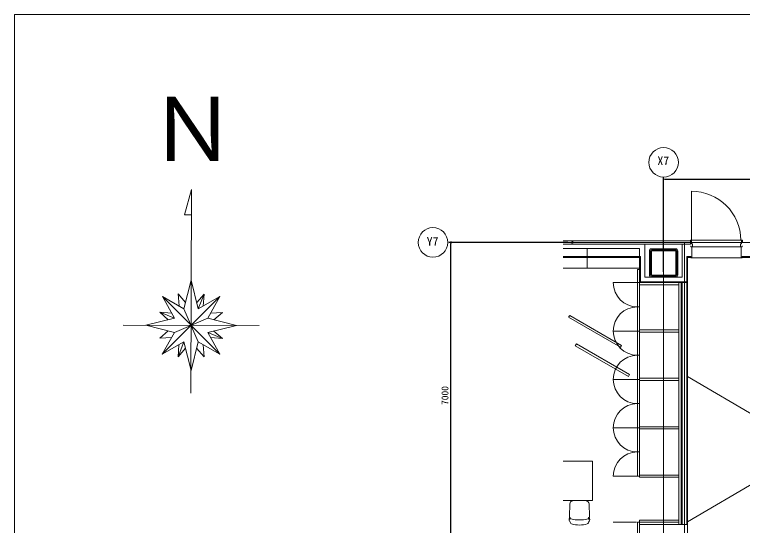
# Model space of a CAD drawing. Units: millimetres, scale not verified. Extents: x -789760 to 799551, y -2903458 to 2903435.
# Drawn here: x 3032 to 19676, y 27453 to 39134 of the extents above; entities that cross this region are included whole.
import ezdxf
from ezdxf.enums import TextEntityAlignment as Align

# ---------------------------------------------------------------- set-up
doc = ezdxf.new("R2010")
doc.units = ezdxf.units.MM
doc.header["$LTSCALE"] = 61
doc.header["$PDMODE"] = 32
doc.header["$PDSIZE"] = 30.5
doc.linetypes.add('USER4', pattern=[0.166656, 0.083312, -0.083344])
doc.linetypes.add('USER6', pattern=[2, 1.5, -0.111114, 0.277772, -0.111114])
for name, color, linetype, lineweight in [('0-0_0', 7, 'Continuous', 18), ('0-2_展示', 7, 'Continuous', 18), ('0-3_躯体', 7, 'Continuous', 18), ('0-6_通り芯1', 7, 'USER6', 18), ('0-7_図面枠', 7, 'Continuous', 18)]:
    doc.layers.add(name, color=color, linetype=linetype, lineweight=lineweight)
doc.layers.add('0-4_寸法', color=7, linetype='Continuous')
doc.layers.add('0-8_Defpoints', color=7, linetype='Continuous')
doc.styles.add('ＭＳ ゴシック', font='')
doc.styles.get('ＭＳ ゴシック').set_extended_font_data('MS Gothic')

# ---------------------------------------------------------------- blocks, each defined once
blk = doc.blocks.new('グループ-1')
at = {"layer": '0-0_0'}
for p, q in [((1145.44, 4341.25), (3970.44, 6001.75)), ((3970.44, 2680.75), (1145.44, 4341.25))]:
    blk.add_line(p, q, dxfattribs=at)
at = {"layer": '0-0_0', "linetype": 'USER4'}
blk.add_lwpolyline([(745.44, 4141.25), (1145.44, 4141.25), (1145.44, 4541.25), (745.44, 4541.25)], close=True, dxfattribs=at)
blk = doc.blocks.new('グループ-2-1')
at = {"layer": '0-0_0'}
for p, q in [((3970.44, 1451.75), (1145.44, -208.75)), ((1145.44, -208.75), (3970.44, -1869.25))]:
    blk.add_line(p, q, dxfattribs=at)
at = {"layer": '0-0_0', "linetype": 'USER4'}
blk.add_lwpolyline([(745.44, -8.75), (1145.44, -8.75), (1145.44, -408.75), (745.44, -408.75)], close=True, dxfattribs=at)
blk = doc.blocks.new('グループ-3-1')
at = {"layer": '0-0_0'}
for p, q in [((-1779.59, 4341.25), (-4604.59, 6001.75)), ((-4604.59, 2680.75), (-1779.58, 4341.25))]:
    blk.add_line(p, q, dxfattribs=at)
at = {"layer": '0-0_0', "linetype": 'USER4'}
blk.add_lwpolyline([(-1379.58, 4141.25), (-1779.58, 4141.25), (-1779.58, 4541.25), (-1379.58, 4541.25)], close=True, dxfattribs=at)
blk = doc.blocks.new('グループ-4-1')
at = {"layer": '0-0_0'}
for p, q in [((-4604.59, 1451.75), (-1779.58, -208.75)), ((-1779.59, -208.75), (-4604.59, -1869.25))]:
    blk.add_line(p, q, dxfattribs=at)
at = {"layer": '0-0_0', "linetype": 'USER4'}
blk.add_lwpolyline([(-1379.58, -8.75), (-1779.58, -8.75), (-1779.58, -408.75), (-1379.58, -408.75)], close=True, dxfattribs=at)
blk = doc.blocks.new('グループ-5-1')
at = {"layer": '0-0_0'}
for name in ['グループ-3-1', 'グループ-1', 'グループ-4-1', 'グループ-2-1']:
    blk.add_blockref(name, (0, 0), dxfattribs=at)
blk = doc.blocks.new('グループ-104-1')
at = {"layer": '0-0_0'}
for p, q in [((-5479.56, 8318.25), (-5479.56, 8874.25)), ((-5454.56, 8874.25), (-5454.56, 8318.25)), ((-5432.56, 8921.25), (-4876.56, 8921.25)), ((-5432.56, 8896.25), (-4876.56, 8896.25)), ((-5432.56, 8864.25), (-5432.56, 8328.22)), ((-5422.56, 8874.25), (-4886.56, 8874.25)), ((-4876.56, 8864.25), (-4876.56, 8328.25)), ((-4854.56, 8874.25), (-4854.56, 8318.25)), ((-4829.56, 8318.25), (-4829.56, 8874.25)), ((-5432.56, 8296.25), (-4876.56, 8296.25)), ((-5432.56, 8296.25), (-4876.56, 8296.25)), ((-5432.56, 8271.25), (-4876.56, 8271.25)), ((-5422.56, 8318.25), (-4886.56, 8318.25))]:
    blk.add_line(p, q, dxfattribs=at)
for centre, radius, start, end in [((-5432.56, 8874.25), 47, 90, 180), ((-5432.56, 8874.25), 22, 90, 180), ((-5422.56, 8864.25), 10, 90, 180), ((-4886.56, 8864.25), 10, 0, 90), ((-4876.56, 8874.25), 47, 0, 90), ((-4876.56, 8874.25), 22, 0, 90), ((-5422.56, 8328.25), 10, 180, 270), ((-4886.56, 8328.25), 10, 270, 0), ((-5432.56, 8318.25), 47, 180, 270), ((-5432.56, 8318.25), 22, 180, 270), ((-4876.56, 8318.25), 22, 270, 0), ((-4876.56, 8318.25), 47, 270, 0)]:
    blk.add_arc(centre, radius, start, end, dxfattribs=at)
blk = doc.blocks.new('グループ-113-1')
at = {"layer": '0-0_0'}
for p, q in [((-7307.79, 2797.06), (-7300.37, 3086.04)), ((-6851.34, 2797.06), (-6858.75, 3086.04)), ((-7289.16, 2742.47), (-7289.16, 2773.47)), ((-6869.96, 2742.47), (-6869.96, 2773.47)), ((-6851.34, 2797.06), (-6851.58, 2806.22))]:
    blk.add_line(p, q, dxfattribs=at)
for centre, radius, start, end in [((-7079.56, 1406.87), 1757.7, 84.99691, 95.00309), ((-7226.4, 3084.15), 74, 95.00309, 178.53245), ((-6932.73, 3084.15), 74, 1.46755, 84.99691), ((-7300.33, 2727.25), 15.12, 83.53641, 185.5421), ((-7229.59, 2733.97), 86.17, 185.44317, 206.96282), ((-7081.3, 2704.82), 233.76, 164.64118, 172.47495), ((-7206.98, 2795.41), 100.82, 179.06005, 194.49365), ((-7300.92, 2765.54), 5.92, 128.37151, 168.35826), ((-7289.3, 2707.77), 21.41, 216.96036, 248.02255), ((-7287.98, 2740.78), 33.76, 93.81469, 119.46457), ((-7281.47, 2127.26), 615.26, 89.06641, 91.59727), ((-7232.06, 2689.08), 65.25, 181.02407, 244.65613), ((-7290.16, 2773.47), 1, 0, 93.81469), ((-7079.56, 3584.99), 864.12, 257.17001, 282.82999), ((-6927.06, 2689.08), 65.25, 295.34387, 358.97593), ((-6877.66, 2126.01), 616.51, 88.40529, 90.93103), ((-6868.96, 2773.47), 1, 86.18531, 180), ((-6871.14, 2740.78), 33.76, 60.53543, 86.18531), ((-6869.83, 2707.77), 21.41, 291.97745, 323.03964), ((-6858.8, 2727.25), 15.12, 354.4579, 96.46359), ((-6858.21, 2765.54), 5.92, 11.64174, 51.62849), ((-6952.14, 2795.41), 100.82, 345.50635, 0.93995), ((-6929.53, 2733.97), 86.17, 333.03718, 354.55683), ((-7077.83, 2704.82), 233.76, 7.52505, 15.35882), ((-7079.56, 3254.56), 650, 253.88369, 286.11631)]:
    blk.add_arc(centre, radius, start, end, dxfattribs=at)
blk = doc.blocks.new('_Dot')
at = {"layer": '0-0_0'}
for p, q in [((-0.5, 0), (-1, 0)), ((0.25, 0), (-0.25, 0))]:
    blk.add_line(p, q, dxfattribs=at)
blk.add_circle((0, 0), 0.25, dxfattribs=at)
blk = doc.blocks.new('D115')
at = {"layer": '0-4_寸法'}
for p, q in [((27436.02, -19883.7), (24710.57, -19883.7)), ((24760.57, -26853.63), (24760.57, -19913.78)), ((27436.02, -26883.7), (24710.57, -26883.7))]:
    blk.add_line(p, q, dxfattribs=at)
at = {"layer": '0-8_Defpoints'}
for p in [(24760.57, -19883.7), (27536.02, -19883.7), (27536.02, -26883.7)]:
    blk.add_point(p, dxfattribs=at)
at = {"layer": '0-4_寸法', "xscale": 30.07568, "yscale": 30.07568}
for p, rotation in [((24760.57, -19883.7), 90), ((24760.57, -26883.7), 270)]:
    blk.add_blockref('_Dot', p, dxfattribs=dict(at, rotation=rotation))
at = {"layer": '0-4_寸法', "style": 'ＭＳ ゴシック'}
blk.add_text('7000', height=158.8, rotation=90, dxfattribs=at).set_placement((24750.57, -23600.33), align=Align.BOTTOM_LEFT)
blk = doc.blocks.new('D117')
at = {"layer": '0-4_寸法'}
for p, q in [((29623.3, -20558.46), (29623.3, -18390)), ((29653.37, -18440), (38593.22, -18440)), ((38623.3, -20558.46), (38623.3, -18390))]:
    blk.add_line(p, q, dxfattribs=at)
at = {"layer": '0-8_Defpoints'}
for p in [(38623.3, -18440), (29623.3, -20658.46), (38623.3, -20658.46)]:
    blk.add_point(p, dxfattribs=at)
at = {"layer": '0-4_寸法', "xscale": 30.07568, "yscale": 30.07568, "rotation": 180}
blk.add_blockref('_Dot', (29623.3, -18440), dxfattribs=at)
at = {"layer": '0-4_寸法', "xscale": 30.07568, "yscale": 30.07568}
blk.add_blockref('_Dot', (38623.3, -18440), dxfattribs=at)
at = {"layer": '0-4_寸法', "style": 'ＭＳ ゴシック'}
blk.add_text('9000', height=158.8, dxfattribs=at).set_placement((33906.67, -18430), align=Align.BOTTOM_LEFT)

msp = doc.modelspace()

# ---------------------------------------------------------------- linework, layer by layer
at = {"layer": '0-0_0'}
for p, q in [((7076.75, 35132.47), (7065.15, 30474.35)), ((7071.59, 33062.2), (6905.95, 32406.58)), ((7071.59, 33062.2), (7233.96, 32405.76)), ((6411.9, 32687.46), (6690.31, 32192.01)), ((7367.9, 32743.57), (7347.75, 32469.7)), ((6352.5, 32325.94), (6626.37, 32305.79)), ((6352.5, 32325.94), (6626.37, 32305.79)), ((7232.08, 31647.53), (6905.95, 32406.58)), ((7513.04, 32303.58), (7787.01, 32322.37)), ((7787.01, 32322.37), (7591.81, 32153.92)), ((6690.31, 32192.01), (6033.88, 32029.64)), ((6689.49, 31864), (7448.54, 32190.12)), ((8104.15, 32024.48), (7448.54, 32190.12)), ((8104.15, 32024.48), (7448.54, 32190.12)), ((5516.31, 32030.93), (8621.72, 32023.19)), ((6033.88, 32029.64), (6689.49, 31864)), ((7447.72, 31862.11), (8104.15, 32024.48)), ((6546.22, 31900.19), (6351.02, 31731.75)), ((6408.62, 31369.94), (6689.49, 31864)), ((7785.53, 31728.17), (7447.72, 31862.11)), ((7726.13, 31366.66), (7447.72, 31862.11)), ((7785.53, 31728.17), (7591.17, 31897.59)), ((6351.02, 31731.75), (6624.98, 31750.53)), ((6770.13, 31310.54), (6904.06, 31648.35)), ((7232.08, 31647.53), (7726.13, 31366.66)), ((7232.08, 31647.53), (7726.13, 31366.66)), ((7511.66, 31748.32), (7785.53, 31728.17)), ((6790.28, 31584.41), (6770.13, 31310.54)), ((6770.13, 31310.54), (6939.55, 31504.9)), ((7195.88, 31504.26), (7364.33, 31309.06)), ((7364.33, 31309.06), (7345.54, 31583.03))]:
    msp.add_line(p, q, dxfattribs=at)
for points in [[(7076.75, 35132.47), (6921.57, 34553.4), (7075.31, 34553.02)], [(6904.06, 31648.35), (6408.62, 31369.94), (7729.41, 32684.17)], [(7726.13, 31366.66), (6411.9, 32687.46), (6905.95, 32406.58)], [(6792.49, 32471.09), (6773.7, 32745.05), (6942.15, 32549.85)], [(7198.48, 32549.21), (7367.9, 32743.57), (7233.96, 32405.76)], [(7233.96, 32405.76), (7729.41, 32684.17), (7448.54, 32190.12)], [(6546.86, 32156.52), (6352.5, 32325.94), (6690.31, 32192.01)], [(6904.06, 31648.35), (7066.44, 30991.92), (7232.08, 31647.53)]]:
    msp.add_lwpolyline(points, dxfattribs=at)
at = {"layer": '0-3_躯体'}
for p, q in [((18514.38, 35092.48), (18514.38, 33961.45)), ((15573.38, 33961.45), (18489.38, 33961.45)), ((18489.38, 33961.45), (18489.38, 33886.45)), ((18495.38, 33976.45), (19673.38, 33976.45)), ((15573.38, 33886.45), (18489.38, 33886.45)), ((17445.38, 33886.45), (17445.38, 33125.95)), ((18301.38, 33886.45), (18301.38, 33125.95)), ((18351.38, 17411.68), (18351.38, 33923.95)), ((18520.38, 33826.45), (19648.38, 33826.45)), ((16124.3, 33788.49), (15573.38, 33788.49)), ((16124.3, 33338.49), (16124.3, 33788.49)), ((17345.38, 33603.95), (15573.38, 33603.95)), ((17323.38, 33581.95), (15573.38, 33581.95)), ((17323.38, 33003.95), (17323.38, 33581.95)), ((17345.38, 33603.95), (17345.38, 33025.95)), ((18401.38, 33603.95), (18401.38, 27473.95)), ((18495.38, 33603.95), (18401.38, 33603.95)), ((18423.38, 18473.95), (18423.38, 33581.95)), ((18495.38, 33581.95), (18423.38, 33581.95)), ((18520.38, 33571.95), (19648.38, 33571.95)), ((26245.38, 33603.95), (19673.38, 33603.95)), ((26223.38, 33581.95), (19673.38, 33581.95)), ((17445.38, 33125.95), (18301.38, 33125.95)), ((17274.3, 33003.95), (16721.3, 33003.95)), ((17323.84, 33003.95), (18423.84, 33003.95)), ((18401.84, 33025.95), (17345.84, 33025.95)), ((18279.38, 27473.95), (18279.38, 33003.95)), ((18301.38, 33003.95), (18301.38, 27473.95)), ((17274.3, 31897.95), (16721.3, 31897.95)), ((17274.3, 30791.95), (16721.3, 30791.95)), ((17274.3, 29685.95), (16721.3, 29685.95)), ((16248.38, 28922.26), (15573.38, 28922.26)), ((16248.38, 28022.26), (16248.38, 28922.26)), ((17274.3, 28579.95), (16721.3, 28579.95)), ((15573.38, 28022.26), (16248.38, 28022.26)), ((17255.9, 27523.95), (16722.21, 27523.95)), ((17873.38, 27473.95), (17323.38, 27473.95)), ((17873.38, 27473.95), (18423.38, 27473.95)), ((18423.38, 26373.95), (18423.38, 27473.95))]:
    msp.add_line(p, q, dxfattribs=at)
for points in [[(18489.38, 33938.45), (18489.38, 33976.45), (18495.38, 33976.45), (18495.38, 33964.45), (18510.38, 33964.45), (18510.38, 33895.45), (18535.38, 33895.45), (18535.38, 33826.45), (18496.96, 33826.45), (18495.38, 33826.45), (18495.38, 33846.45)], [(19679.38, 33938.45), (19679.38, 33976.45), (19673.38, 33976.45), (19673.38, 33964.45), (19658.38, 33964.45), (19658.38, 33895.45), (19633.38, 33895.45), (19633.38, 33826.45), (19671.8, 33826.45), (19673.38, 33826.45), (19673.38, 33846.45)], [(18520.38, 33826.45), (18520.38, 33571.95), (18495.38, 33571.95), (18495.38, 33605.95)], [(19648.38, 33826.45), (19648.38, 33571.95), (19673.38, 33571.95), (19673.38, 33605.95)], [(15573.38, 33338.49), (16124.3, 33338.49), (17324.3, 33338.49), (17324.3, 33788.49), (16124.3, 33788.49), (16124.3, 33338.49)], [(17873.38, 26373.95), (17323.38, 26373.95), (17323.38, 27473.95)], [(17873.38, 26373.95), (18423.38, 26373.95), (18423.38, 27473.95)]]:
    msp.add_lwpolyline(points, dxfattribs=at)
for points in [[(16124.3, 33336.45), (16124.3, 33786.45), (17324.3, 33786.45), (17324.3, 33336.45)], [(17274.3, 33303.95), (17324.3, 33303.95), (17324.3, 33003.95), (17274.3, 33003.95)], [(17274.3, 33003.95), (17324.3, 33003.95), (17324.3, 32450.95), (17274.3, 32450.95)], [(18223.38, 33003.95), (17324.3, 33003.95), (17324.3, 32953.95), (18223.38, 32953.95)], [(18223.38, 33003.95), (18273.38, 33003.95), (18273.38, 27473.95), (18223.38, 27473.95)], [(17274.3, 32450.95), (17324.3, 32450.95), (17324.3, 31897.95), (17274.3, 31897.95)], [(15726.43, 32255.82), (16912.89, 31570.82), (16887.89, 31527.52), (15701.43, 32212.52)], [(17274.3, 31897.95), (17324.3, 31897.95), (17324.3, 31344.95), (17274.3, 31344.95)], [(18223.38, 31922.95), (17324.3, 31922.95), (17324.3, 31872.95), (18223.38, 31872.95)], [(15854.92, 31560.83), (17067.36, 30860.83), (17092.36, 30904.13), (15879.92, 31604.13)], [(17274.3, 31344.95), (17324.3, 31344.95), (17324.3, 30791.95), (17274.3, 30791.95)], [(18223.38, 30816.95), (17324.3, 30816.95), (17324.3, 30766.95), (18223.38, 30766.95)], [(17274.3, 30791.95), (17324.3, 30791.95), (17324.3, 30238.95), (17274.3, 30238.95)], [(17274.3, 30238.95), (17324.3, 30238.95), (17324.3, 29685.95), (17274.3, 29685.95)], [(17274.3, 29685.95), (17324.3, 29685.95), (17324.3, 29132.95), (17274.3, 29132.95)], [(18223.38, 29710.95), (17324.3, 29710.95), (17324.3, 29660.95), (18223.38, 29660.95)], [(17274.3, 29132.95), (17324.3, 29132.95), (17324.3, 28579.95), (17274.3, 28579.95)], [(18223.38, 28604.95), (17324.3, 28604.95), (17324.3, 28554.95), (18223.38, 28554.95)], [(17274.3, 26288.95), (17324.3, 26288.95), (17324.3, 27523.95), (17274.3, 27523.95)], [(18223.38, 27573.95), (17324.3, 27573.95), (17324.3, 27523.95), (18223.38, 27523.95)]]:
    msp.add_lwpolyline(points, close=True, dxfattribs=at)
for centre, radius, start, end in [((18514.38, 33964.45), 1128.04, 0.45714, 90.45714), ((17274.3, 33003.95), 553, 180, 270), ((17274.3, 31897.95), 553, 90, 180), ((17274.3, 31897.95), 553, 180, 270), ((17274.3, 30791.95), 553, 90, 180), ((17274.3, 30791.95), 553, 180, 270), ((17274.3, 29685.95), 553, 90, 180), ((17274.3, 29685.95), 553, 180, 270), ((17274.3, 28579.95), 553, 90, 180)]:
    msp.add_arc(centre, radius, start, end, dxfattribs=at)
at = {"layer": '0-6_通り芯1'}
for p, q in [((17873.38, 35147.65), (17873.38, 14573.95)), ((32273.38, 33923.95), (13428.75, 33923.95))]:
    msp.add_line(p, q, dxfattribs=at)
at = {"layer": '0-6_通り芯1', "linetype": 'Continuous'}
for centre in [(17873.38, 35755.15), (12598.94, 33923.95)]:
    msp.add_circle(centre, 337.5, dxfattribs=at)
at = {"layer": '0-7_図面枠'}
msp.add_lwpolyline([(3031.66, 39134.13), (43181.66, 39134.13), (43181.66, 12484.13), (3031.66, 12484.13)], close=True, dxfattribs=at)

# ---------------------------------------------------------------- block references
at = {"layer": '0-2_展示'}
msp.add_blockref('グループ-5-1', (23027.94, 24857.7), dxfattribs=at)
at = {"layer": '0-3_躯体'}
for name in ['グループ-104-1', 'グループ-113-1']:
    msp.add_blockref(name, (23027.94, 24857.7), dxfattribs=at)
at = {"layer": '0-4_寸法'}
for name in ['D117', 'D115']:
    msp.add_blockref(name, (-11749.92, 53807.65), dxfattribs=at)

# ---------------------------------------------------------------- texts
at = {"layer": '0-0_0', "style": 'ＭＳ ゴシック'}
msp.add_text('Ｎ', height=1466, dxfattribs=at).set_placement((6105.49, 35346.36), align=Align.BOTTOM_LEFT)
at = {"layer": '0-6_通り芯1', "style": 'ＭＳ ゴシック'}
for s, p in [('X7', (17731.28, 35632.27)), ('Y7', (12456.23, 33787.94))]:
    msp.add_text(s, height=197.4, dxfattribs=at).set_placement(p, align=Align.BOTTOM_LEFT)

doc.saveas('drawing.dxf')
